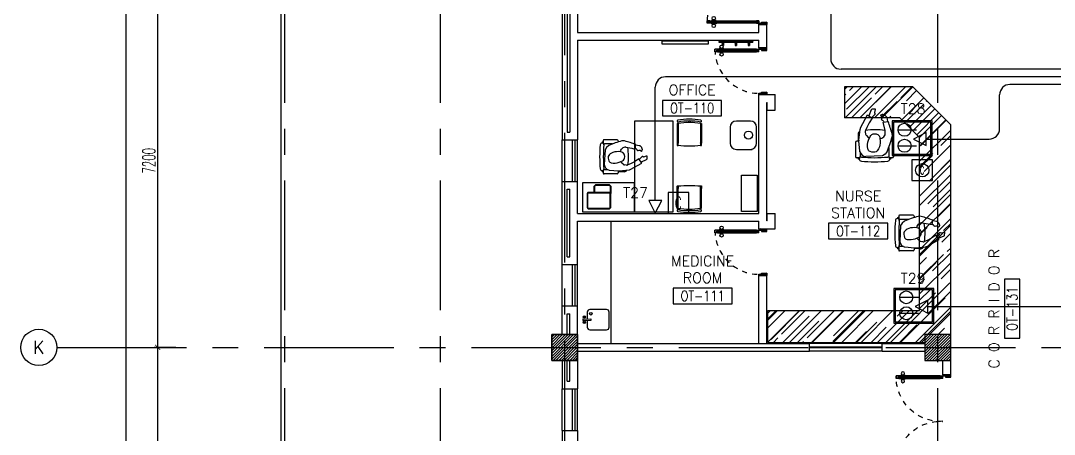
# Model space of a CAD drawing. Extents: x 0 to 92.2, y -1.4 to 78.1.
# Drawn here: x -0.01 to 19.94, y 48.22 to 56.19 of the extents above; entities that cross this region are included whole.
import ezdxf
from ezdxf.enums import TextEntityAlignment as Align

# ---------------------------------------------------------------- set-up
doc = ezdxf.new("R2010")
doc.units = 0
doc.header["$MEASUREMENT"] = 0
doc.header["$PDMODE"] = 34
doc.linetypes.add('CENTERX2', pattern=[4, 2.5, -0.5, 0.5, -0.5])
doc.linetypes.add('HIDDEN', pattern=[0.375, 0.25, -0.125])
doc.layers.get('0').update_dxf_attribs({"color": 11, "linetype": 'CONTINUOUS'})
doc.layers.get('DEFPOINTS').update_dxf_attribs({"color": 11, "linetype": 'CONTINUOUS'})
for name, color, linetype in [('AX-CR', 11, 'CONTINUOUS'), ('AX-DIM', 11, 'CONTINUOUS'), ('AX-TXT', 11, 'CONTINUOUS'), ('AXES', 11, 'CENTERX2'), ('COL', 11, 'CONTINUOUS'), ('COUNTER', 11, 'CONTINUOUS'), ('DOOR', 11, 'CONTINUOUS'), ('E-CO', 6, 'CONTINUOUS'), ('E-TEL', 4, 'CONTINUOUS'), ('E-TEXT', 2, 'CONTINUOUS'), ('E-WIRE', 4, 'CONTINUOUS'), ('HAT', 11, 'CONTINUOUS'), ('INSUL', 11, 'CONTINUOUS'), ('NON-MEDICAL', 11, 'CONTINUOUS'), ('RM-BOX', 11, 'CONTINUOUS'), ('RM-NAME', 11, 'CONTINUOUS'), ('RM-NO', 11, 'CONTINUOUS'), ('WALL', 11, 'CONTINUOUS'), ('WIN', 11, 'CONTINUOUS')]:
    doc.layers.add(name, color=color, linetype=linetype)
doc.styles.add('ROMANS', font='ROMANS.shx', dxfattribs={"width": 0.6})
doc.styles.get("Standard").update_dxf_attribs({"font": 'TXT.shx'})
doc.dimstyles.new('STANDARD_IN', dxfattribs={"dimtxt": 0.24, "dimasz": 0.1, "dimexe": 0.07, "dimexo": 0.05, "dimgap": 0.05, "dimtad": 1, "dimdec": 0, "dimlfac": 1000, "dimzin": 0, "dimtxsty": 'ROMANS', "dimblk": 'ARCHTICK', "dimcen": 0.05, "dimdle": 0.05, "dimclrd": 7, "dimclre": 7, "dimclrt": 2, "dimazin": 3, "dimtfac": 1, "dimtdec": 0, "dimtmove": 0, "dimatfit": 3, "dimtolj": 1, "dimtzin": 0})

# ---------------------------------------------------------------- blocks, each defined once
blk = doc.blocks.new('RM1')
at = {"layer": 'RM-BOX'}
blk.add_lwpolyline([(570, -200), (-570, -200), (-570, -500), (570, -500)], close=True, dxfattribs=at)
at = {"layer": 'RM-NAME', "style": 'ROMANS'}
blk.add_attdef('ROOMNAME1', text='', height=200, dxfattribs=at).set_placement((0, 324), align=Align.MIDDLE)
blk = doc.blocks.new('*X57')
at = {"color": 0}
for p, q in [((31339, 162702), (31827, 163190)), ((31339, 162755), (31774, 163190)), ((31339, 162808), (31721, 163190)), ((31339, 162861), (31668, 163190)), ((31339, 162914), (31615, 163190)), ((31339, 162967), (31562, 163190)), ((31339, 163020), (31509, 163190)), ((31339, 163073), (31456, 163190)), ((31339, 163126), (31403, 163190)), ((31339, 163179), (31350, 163190)), ((31380, 162690), (31839, 163149)), ((31433, 162690), (31839, 163096)), ((31486, 162690), (31839, 163043)), ((31539, 162690), (31839, 162990)), ((31592, 162690), (31839, 162937)), ((31645, 162690), (31839, 162884)), ((31698, 162690), (31839, 162831)), ((31751, 162690), (31839, 162778)), ((31804, 162690), (31839, 162725))]:
    blk.add_line(p, q, dxfattribs=at)
blk = doc.blocks.new('*X56')
at = {"color": 0}
for p, q in [((24139, 162714), (24614, 163190)), ((24139, 162768), (24561, 163190)), ((24139, 162821), (24508, 163190)), ((24139, 162874), (24455, 163190)), ((24139, 162927), (24402, 163190)), ((24139, 162980), (24349, 163190)), ((24139, 163033), (24296, 163190)), ((24139, 163086), (24243, 163190)), ((24139, 163139), (24190, 163190)), ((24168, 162690), (24639, 163161)), ((24221, 162690), (24639, 163108)), ((24274, 162690), (24639, 163055)), ((24327, 162690), (24639, 163002)), ((24380, 162690), (24639, 162949)), ((24433, 162690), (24639, 162896)), ((24486, 162690), (24639, 162843)), ((24539, 162690), (24639, 162790)), ((24592, 162690), (24639, 162737))]:
    blk.add_line(p, q, dxfattribs=at)
blk = doc.blocks.new('AXL')
at = {"layer": 'AX-CR'}
blk.add_circle((-350, 0), 350, dxfattribs=at)
blk = doc.blocks.new('_ARCHTICK')
at = {"color": 0, "linetype": 'BYBLOCK', "const_width": 0.15}
blk.add_lwpolyline([(-0.5, -0.5), (0.5, 0.5)], dxfattribs=at)
blk = doc.blocks.new('*D167')
at = {"layer": 'AX-DIM', "color": 7, "ltscale": 0.3}
for p, q in [((10.147, 64.541), (1.956, 64.541)), ((2.026, 5.171), (2.026, 64.591)), ((10.826, 5.221), (1.956, 5.221))]:
    blk.add_line(p, q, dxfattribs=at)
at = {"layer": 'DEFPOINTS', "color": 0, "ltscale": 0.3}
for p in [(2.026, 64.541), (10.197, 64.541), (10.876, 5.221)]:
    blk.add_point(p, dxfattribs=at)
at = {"layer": 'AX-DIM', "color": 7, "ltscale": 0.3, "xscale": 0.1, "yscale": 0.1, "zscale": 0.1}
for p, rotation in [((2.026, 64.541), 90), ((2.026, 5.221), 270)]:
    blk.add_blockref('_ARCHTICK', p, dxfattribs=dict(at, rotation=rotation))
at = {"layer": 'AX-DIM', "color": 2, "ltscale": 0.3, "insert": (1.856, 34.881), "char_height": 0.24, "attachment_point": 5, "rotation": 90, "style": 'ROMANS'}
blk.add_mtext('\\A1;59320', dxfattribs=at)
blk = doc.blocks.new('*D163')
at = {"layer": 'AX-DIM', "color": 7, "ltscale": 0.3}
for p, q in [((2.987, 57.091), (2.567, 57.091)), ((2.637, 49.841), (2.637, 57.141)), ((2.987, 49.891), (2.567, 49.891))]:
    blk.add_line(p, q, dxfattribs=at)
at = {"layer": 'DEFPOINTS', "color": 0, "ltscale": 0.3}
for p in [(2.637, 57.091), (3.037, 57.091), (3.037, 49.891)]:
    blk.add_point(p, dxfattribs=at)
at = {"layer": 'AX-DIM', "color": 7, "ltscale": 0.3, "xscale": 0.1, "yscale": 0.1, "zscale": 0.1}
for p, rotation in [((2.637, 57.091), 90), ((2.637, 49.891), 270)]:
    blk.add_blockref('_ARCHTICK', p, dxfattribs=dict(at, rotation=rotation))
at = {"layer": 'AX-DIM', "color": 2, "ltscale": 0.3, "insert": (2.467, 53.491), "char_height": 0.24, "attachment_point": 5, "rotation": 90, "style": 'ROMANS'}
blk.add_mtext('\\A1;7200', dxfattribs=at)
blk = doc.blocks.new('*D162')
at = {"layer": 'AX-DIM', "color": 7, "ltscale": 0.3}
for p, q in [((2.987, 49.891), (2.567, 49.891)), ((2.637, 42.641), (2.637, 49.941)), ((2.987, 42.691), (2.567, 42.691))]:
    blk.add_line(p, q, dxfattribs=at)
at = {"layer": 'DEFPOINTS', "color": 0, "ltscale": 0.3}
for p in [(2.637, 49.891), (3.037, 49.891), (3.037, 42.691)]:
    blk.add_point(p, dxfattribs=at)
at = {"layer": 'AX-DIM', "color": 7, "ltscale": 0.3, "xscale": 0.1, "yscale": 0.1, "zscale": 0.1}
for p, rotation in [((2.637, 49.891), 90), ((2.637, 42.691), 270)]:
    blk.add_blockref('_ARCHTICK', p, dxfattribs=dict(at, rotation=rotation))
at = {"layer": 'AX-DIM', "color": 2, "ltscale": 0.3, "insert": (2.467, 46.291), "char_height": 0.24, "attachment_point": 5, "rotation": 90, "style": 'ROMANS'}
blk.add_mtext('\\A1;7200', dxfattribs=at)
blk = doc.blocks.new('COL50')
at = {"layer": 'COL'}
blk.add_lwpolyline([(-250, 250), (-250, -250), (250, -250), (250, 250)], close=True, dxfattribs=at)
blk = doc.blocks.new('*D151')
at = {"layer": 'AX-DIM', "color": 7, "ltscale": 0.3}
for p, q in [((4.968, 76.72), (10.293, 76.72)), ((5.018, 40.591), (5.018, 76.79)), ((10.243, 64.591), (10.243, 76.79))]:
    blk.add_line(p, q, dxfattribs=at)
at = {"layer": 'DEFPOINTS', "color": 0, "ltscale": 0.3}
for p in [(10.243, 76.72), (10.243, 64.541), (5.018, 40.541)]:
    blk.add_point(p, dxfattribs=at)
at = {"layer": 'AX-DIM', "color": 7, "ltscale": 0.3, "xscale": 0.1, "yscale": 0.1, "zscale": 0.1, "rotation": 180}
blk.add_blockref('_ARCHTICK', (5.018, 76.72), dxfattribs=at)
at = {"layer": 'AX-DIM', "color": 7, "ltscale": 0.3, "xscale": 0.1, "yscale": 0.1, "zscale": 0.1}
blk.add_blockref('_ARCHTICK', (10.243, 76.72), dxfattribs=at)
at = {"layer": 'AX-DIM', "color": 2, "ltscale": 0.3, "insert": (7.63, 76.89), "char_height": 0.24, "attachment_point": 5, "style": 'ROMANS'}
blk.add_mtext('\\A1;5225', dxfattribs=at)
blk = doc.blocks.new('A1')
at = {"layer": 'COUNTER'}
for p, q in [((1319, 0), (0, 0)), ((0, 0), (0, -600)), ((2050, -731), (1319, 0)), ((1070, -600), (0, -600)), ((1450, -980), (1070, -600)), ((2050, -4775), (2050, -731)), ((1450, -4312), (1450, -980)), ((-1480, -4312), (1450, -4312)), ((-1480, -4927), (-1480, -4312)), ((-1480, -4927), (1550, -4927))]:
    blk.add_line(p, q, dxfattribs=at)
blk = doc.blocks.new('A$C1F6243B1')
at = {"layer": 'DOOR', "color": 0, "linetype": 'BYBLOCK'}
for p, q in [((0, 950), (0, 1000)), ((150, 1000), (0, 1000)), ((150, 1000), (150, 975)), ((100, 950), (0, 950)), ((100, 975), (100, 950)), ((150, 975), (100, 975)), ((150, 925), (150, 975)), ((200, 975), (150, 975)), ((150, 925), (200, 925)), ((180, 942), (180, 958)), ((180, 958), (200, 958)), ((200, 942), (180, 942)), ((200, 958), (200, 975)), ((200, 925), (200, 942)), ((978, 975), (978, 982)), ((978, 982), (1068, 982)), ((978, 925), (978, 918)), ((978, 918), (1068, 918)), ((990, 982), (990, 991)), ((1055, 991), (990, 991)), ((1055, 982), (990, 982)), ((990, 918), (990, 909)), ((1055, 918), (990, 918)), ((1055, 909), (990, 909)), ((1055, 982), (1055, 991)), ((1055, 918), (1055, 909)), ((1068, 975), (1068, 982)), ((1068, 925), (1068, 918)), ((1100, 975), (1100, 958)), ((1100, 975), (1150, 975)), ((1100, 958), (1120, 958)), ((1100, 942), (1100, 925)), ((1100, 942), (1120, 942)), ((1100, 925), (1150, 925)), ((1120, 958), (1120, 942)), ((1150, 975), (1150, 925)), ((1150, 925), (1150, 975)), ((100, 50), (0, 50)), ((0, 50), (0, 0)), ((0, 0), (150, 0)), ((150, 0), (0, 0)), ((100, 25), (100, 50)), ((150, 25), (100, 25)), ((150, 0), (150, 25))]:
    blk.add_line(p, q, dxfattribs=at)
at = {"layer": 'DOOR', "linetype": 'BYBLOCK'}
for p, q in [((0, 1000), (150, 1000)), ((200, 975), (1100, 975)), ((200, 958), (1100, 958)), ((200, 942), (1100, 942)), ((1100, 925), (200, 925))]:
    blk.add_line(p, q, dxfattribs=at)
at = {"layer": 'DOOR', "color": 9, "linetype": 'BYBLOCK'}
for p, q in [((0, 950), (40, 1000)), ((0, 950), (114, 1000)), ((0, 950), (100, 963)), ((0, 50), (40, 0)), ((0, 50), (114, 0)), ((0, 50), (100, 37))]:
    blk.add_line(p, q, dxfattribs=at)
at = {"layer": 'DOOR', "color": 0, "linetype": 'BYBLOCK'}
for centre in [(1023, 1024), (1023, 876)]:
    blk.add_circle(centre, 32.4, dxfattribs=at)
at = {"layer": 'DOOR', "color": 9, "linetype": 'BYBLOCK'}
for centre, radius, start, end in [((0, 950), 54.4, 0, 66.7926), ((0, 950), 74.4, 0, 42.2236), ((0, 950), 94.4, 0, 31.9818), ((0, 950), 114, 12.6226, 25.9162), ((0, 950), 134, 10.72, 21.8402), ((0, 950), 154, 13.7142, 18.8947), ((0, 950), 34.4, 0, 90), ((0, 950), 14.4, 0, 90), ((0, 50), 14.4, 270, 0), ((0, 50), 34.4, 270, 0), ((0, 50), 54.4, 293.2074, 0), ((0, 50), 74.4, 317.7764, 0), ((0, 50), 94.4, 328.0182, 0), ((0, 50), 134, 338.1598, 349.28), ((0, 50), 154, 341.1053, 346.2858)]:
    blk.add_arc(centre, radius, start, end, dxfattribs=at)
at = {"layer": 'DOOR', "linetype": 'HIDDEN', "ltscale": 0.5}
blk.add_arc((223, 950), 928, 265.5183, 1.544, dxfattribs=at)
blk = doc.blocks.new('A$C272A55A0')
at = {"layer": 'DOOR', "color": 0, "linetype": 'BYBLOCK'}
for p, q in [((0, 900), (0, 1050)), ((50, 1050), (0, 1050)), ((50, 950), (50, 1050)), ((1750, 950), (1750, 1050)), ((1750, 1050), (1800, 1050)), ((1800, 1050), (1800, 900)), ((0, 900), (25, 900)), ((25, 950), (50, 950)), ((25, 900), (25, 950)), ((75, 900), (25, 900)), ((25, 850), (25, 900)), ((42, 850), (25, 850)), ((58, 870), (42, 870)), ((42, 870), (42, 850)), ((58, 850), (58, 870)), ((75, 850), (58, 850)), ((75, 900), (75, 850)), ((1725, 900), (1775, 900)), ((1725, 900), (1725, 850)), ((1725, 850), (1742, 850)), ((1742, 870), (1758, 870)), ((1742, 850), (1742, 870)), ((1775, 950), (1750, 950)), ((1758, 870), (1758, 850)), ((1758, 850), (1775, 850)), ((1775, 900), (1775, 950)), ((1800, 900), (1775, 900)), ((1775, 850), (1775, 900)), ((25, 50), (42, 50)), ((25, 50), (25, 0)), ((25, 0), (75, 0)), ((75, 0), (25, 0)), ((42, 50), (42, 30)), ((42, 30), (58, 30)), ((58, 50), (75, 50)), ((58, 50), (58, 30)), ((75, 50), (75, 0)), ((1718, 160), (1709, 160)), ((1709, 95), (1709, 160)), ((1718, 95), (1709, 95)), ((1725, 173), (1718, 173)), ((1718, 173), (1718, 83)), ((1718, 95), (1718, 160)), ((1725, 83), (1718, 83)), ((1742, 50), (1725, 50)), ((1725, 50), (1725, 0)), ((1775, 0), (1725, 0)), ((1725, 0), (1775, 0)), ((1742, 50), (1742, 30)), ((1758, 30), (1742, 30)), ((1775, 50), (1758, 50)), ((1758, 50), (1758, 30)), ((1775, 173), (1782, 173)), ((1775, 83), (1782, 83)), ((1775, 50), (1775, 0)), ((1782, 173), (1782, 83)), ((1782, 160), (1791, 160)), ((1782, 95), (1782, 160)), ((1782, 95), (1791, 95)), ((1791, 95), (1791, 160))]:
    blk.add_line(p, q, dxfattribs=at)
at = {"layer": 'DOOR', "color": 9, "linetype": 'BYBLOCK'}
for p, q in [((50, 1050), (0, 1010)), ((50, 1050), (0, 937)), ((50, 1050), (37, 950)), ((1750, 1050), (1800, 1010)), ((1750, 1050), (1800, 937)), ((1750, 1050), (1763, 950))]:
    blk.add_line(p, q, dxfattribs=at)
at = {"layer": 'DOOR', "linetype": 'BYBLOCK'}
for p, q in [((25, 850), (25, 50)), ((42, 850), (42, 50)), ((58, 850), (58, 50)), ((75, 50), (75, 850)), ((1725, 50), (1725, 850)), ((1742, 850), (1742, 50)), ((1758, 850), (1758, 50)), ((1775, 850), (1775, 50))]:
    blk.add_line(p, q, dxfattribs=at)
at = {"layer": 'DOOR', "color": 0, "linetype": 'BYBLOCK'}
for centre in [(1676, 128), (1824, 128)]:
    blk.add_circle(centre, 32.4, dxfattribs=at)
at = {"layer": 'DOOR', "color": 9, "linetype": 'BYBLOCK'}
for centre, radius, start, end in [((50, 1050), 54.4, 203.2074, 270), ((50, 1050), 34.4, 180, 270), ((50, 1050), 14.4, 180, 270), ((1750, 1050), 14.4, 270, 0), ((1750, 1050), 34.4, 270, 0), ((1750, 1050), 54.4, 270, 336.7926), ((50, 1050), 74.4, 227.7764, 270), ((50, 1050), 94.4, 238.0182, 270), ((50, 1050), 114, 244.0838, 257.3774), ((50, 1050), 134, 248.1598, 259.28), ((50, 1050), 154, 251.1053, 256.2858), ((1750, 1050), 74.4, 270, 312.2236), ((1750, 1050), 94.4, 270, 301.9818), ((1750, 1050), 114, 282.6226, 295.9162), ((1750, 1050), 134, 280.72, 291.8402), ((1750, 1050), 154, 283.7142, 288.8947)]:
    blk.add_arc(centre, radius, start, end, dxfattribs=at)
at = {"layer": 'DOOR', "linetype": 'HIDDEN', "ltscale": 0.5}
for centre, start, end in [((50, 851), 268.3174, 3.2965), ((1750, 851), 176.7035, 271.6826)]:
    blk.add_arc(centre, 851, start, end, dxfattribs=at)
at = {"layer": 'WALL', "linetype": 'BYBLOCK'}
blk.add_line((1800, 900), (1800, 1050), dxfattribs=at)
blk = doc.blocks.new('DOOR90')
at = {"layer": 'DOOR', "color": 0, "linetype": 'BYBLOCK'}
for p, q in [((-150, 0), (-150, -25)), ((-150, 0), (0, 0)), ((0, -50), (0, 0)), ((-1000, -25), (-1000, -75)), ((-1000, -75), (-1000, -25)), ((-950, -25), (-1000, -25)), ((-950, -75), (-1000, -75)), ((-970, -42), (-970, -58)), ((-950, -42), (-970, -42)), ((-950, -58), (-970, -58)), ((-950, -25), (-950, -42)), ((-950, -58), (-950, -75)), ((-918, -25), (-918, -18)), ((-828, -18), (-918, -18)), ((-918, -75), (-918, -82)), ((-828, -82), (-918, -82)), ((-905, -18), (-905, -9)), ((-905, -9), (-840, -9)), ((-905, -18), (-840, -18)), ((-905, -82), (-905, -91)), ((-905, -82), (-840, -82)), ((-905, -91), (-840, -91)), ((-840, -18), (-840, -9)), ((-840, -82), (-840, -91)), ((-828, -25), (-828, -18)), ((-828, -75), (-828, -82)), ((-200, -42), (-200, -25)), ((-200, -25), (-150, -25)), ((-180, -42), (-200, -42)), ((-200, -75), (-200, -58)), ((-200, -58), (-180, -58)), ((-150, -75), (-200, -75)), ((-180, -58), (-180, -42)), ((-150, -75), (-150, -25)), ((-150, -25), (-100, -25)), ((-100, -25), (-100, -50)), ((-100, -50), (0, -50)), ((-150, -900), (-150, -875)), ((-150, -875), (-100, -875)), ((0, -900), (-150, -900)), ((-150, -900), (0, -900)), ((-100, -850), (0, -850)), ((-100, -875), (-100, -850)), ((0, -850), (0, -900))]:
    blk.add_line(p, q, dxfattribs=at)
at = {"layer": 'DOOR', "color": 9, "linetype": 'BYBLOCK'}
for p, q in [((0, -50), (-114, 0)), ((0, -50), (-40, 0)), ((0, -50), (-100, -37)), ((0, -850), (-114, -900)), ((0, -850), (-100, -863)), ((0, -850), (-40, -900))]:
    blk.add_line(p, q, dxfattribs=at)
at = {"layer": 'DOOR', "linetype": 'BYBLOCK'}
for p, q in [((-200, -25), (-950, -25)), ((-200, -42), (-950, -42)), ((-200, -58), (-950, -58)), ((-950, -75), (-200, -75))]:
    blk.add_line(p, q, dxfattribs=at)
at = {"layer": 'DOOR', "color": 0, "linetype": 'BYBLOCK'}
for centre in [(-873, 24), (-873, -124)]:
    blk.add_circle(centre, 32.4, dxfattribs=at)
at = {"layer": 'DOOR', "color": 9, "linetype": 'BYBLOCK'}
for centre, radius, start, end in [((0, -50), 154, 161.1053, 166.2858), ((0, -50), 134, 158.1598, 169.28), ((0, -50), 94.4, 148.0182, 180), ((0, -50), 74.4, 137.7764, 180), ((0, -50), 114, 154.0838, 167.3774), ((0, -50), 54.4, 113.2074, 180), ((0, -50), 34.4, 90, 180), ((0, -50), 14.4, 90, 180), ((0, -850), 154, 193.7142, 198.8947), ((0, -850), 134, 190.72, 201.8402), ((0, -850), 94.4, 180, 211.9818), ((0, -850), 74.4, 180, 222.2236), ((0, -850), 54.4, 180, 246.7926), ((0, -850), 34.4, 180, 270), ((0, -850), 14.4, 180, 270)]:
    blk.add_arc(centre, radius, start, end, dxfattribs=at)
at = {"layer": 'DOOR', "linetype": 'HIDDEN', "ltscale": 0.5}
blk.add_arc((-150, -25), 850, 180, 270, dxfattribs=at)

msp = doc.modelspace()

# ---------------------------------------------------------------- hatches: boundary and pattern name
at = {"layer": 'COUNTER'}
h = msp.add_hatch(dxfattribs=at)
h.set_pattern_fill('AR-RROOF', color=11, scale=0.3, angle=45, style=0)
h.set_pattern_definition([(45, (-275967.8428, -57293.29178), (0.25455844123, 0.67882250994), [4.5, -0.6, 1.5, -0.3]), (45, (-275967.66674, -57292.90358), (-0.49426764005, 0.07000357134), [0.9, -0.099, 1.8, -0.225]), (45, (-275967.91705, -57293.0054), (0.96095811563, 1.24521504167), [2.4, -0.42, 1.2, -0.3])])
h.paths.add_polyline_path([(16.9627, 54.3161), (17.3427, 53.9361), (17.3427, 53.4911), (17.6927, 53.4911), (17.6927, 54.4347), (17.2112, 54.9161), (15.8927, 54.9161), (15.8927, 54.3161)])
h.paths.add_polyline_path([(17.6927, 53.4911), (17.3427, 53.4911), (17.3427, 50.6037), (14.4127, 50.6037), (14.4127, 49.9888), (17.4427, 49.9888), (17.4427, 50.1411), (17.6927, 50.1411)])
h.paths.add_polyline_path([(17.9427, 53.4911), (17.6927, 53.4911), (17.6927, 50.1411), (17.9427, 50.1411)])
h.paths.add_polyline_path([(17.6927, 54.4347), (17.6927, 53.4911), (17.9427, 53.4911), (17.9427, 54.1847)])

# ---------------------------------------------------------------- linework, layer by layer
at = {"layer": 'AXES'}
for p, q in [((5.0927, -1.3931), (5.0927, 77.4195)), ((8.0927, -1.3931), (8.0927, 77.4195)), ((10.4927, 43.5261), (10.4927, 77.4195)), ((17.6927, -1.3931), (17.6927, 77.4195)), ((0.6927, 49.8911), (68.7327, 49.8911))]:
    msp.add_line(p, q, dxfattribs=at)
at = {"layer": 'E-CO', "color": 4}
for points in [[(17.5943, 53.5095), (17.1943, 53.5095), (17.1943, 53.1095), (17.5943, 53.1095)], [(12.8913, 52.8761), (12.4913, 52.8761), (12.4913, 52.4761), (12.8913, 52.4761)]]:
    msp.add_lwpolyline(points, close=True, dxfattribs=at)
at = {"layer": 'E-TEL', "color": 4}
for p, q in [((16.8121, 54.2589), (16.8121, 53.5915)), ((17.5818, 54.2589), (16.8121, 54.2589)), ((17.5568, 54.2339), (16.8371, 54.2339)), ((16.8371, 54.2339), (16.8371, 53.6165)), ((16.9274, 54.0878), (17.2857, 54.0878)), ((17.5568, 53.6165), (17.5568, 54.2339)), ((17.5818, 53.5915), (17.5818, 54.2589)), ((17.4678, 54.0356), (17.2256, 53.9093)), ((17.2256, 53.9093), (17.2256, 53.9093)), ((17.2256, 53.9093), (17.4678, 53.783)), ((17.4678, 53.783), (17.4678, 54.0356)), ((16.9274, 53.7801), (17.2857, 53.7801)), ((16.8121, 53.5915), (17.5818, 53.5915)), ((16.8371, 53.6165), (17.5568, 53.6165)), ((16.8447, 51.0288), (16.8447, 50.3614)), ((17.6144, 51.0288), (16.8447, 51.0288)), ((17.5894, 51.0038), (16.8697, 51.0038)), ((16.8697, 51.0038), (16.8697, 50.3864)), ((17.5894, 50.3864), (17.5894, 51.0038)), ((17.6144, 50.3614), (17.6144, 51.0288)), ((16.96, 50.8577), (17.3184, 50.8577)), ((17.5004, 50.8055), (17.2582, 50.6792)), ((17.2582, 50.6792), (17.2582, 50.6792)), ((17.2582, 50.6792), (17.5004, 50.5529)), ((17.5004, 50.5529), (17.5004, 50.8055)), ((16.96, 50.55), (17.3184, 50.55)), ((16.8447, 50.3614), (17.6144, 50.3614)), ((16.8697, 50.3864), (17.5894, 50.3864))]:
    msp.add_line(p, q, dxfattribs=at)
msp.add_lwpolyline([(12.3672, 52.7228), (12.1146, 52.7228), (12.2409, 52.4806), (12.2409, 52.4806)], close=True, dxfattribs=at)
for centre in [(17.0524, 54.0878), (17.0524, 53.7801), (17.085, 50.8577), (17.085, 50.55)]:
    msp.add_circle(centre, 0.125, dxfattribs=at)
at = {"layer": 'E-WIRE', "color": 4, "linetype": 'BYBLOCK'}
for p, q in [((15.626, 60.7126), (15.626, 55.4563)), ((21.4082, 55.1091), (12.4409, 55.1091)), ((12.2409, 52.7228), (12.2409, 54.9091)), ((18.886, 54.1093), (18.886, 54.7619)), ((17.4678, 53.9093), (18.686, 53.9093)), ((17.5004, 50.6792), (21.3119, 50.6792))]:
    msp.add_line(p, q, dxfattribs=at)
at = {"layer": 'E-WIRE', "color": 4}
for p, q in [((21.4082, 55.2563), (15.826, 55.2563)), ((21.4082, 54.9619), (19.086, 54.9619))]:
    msp.add_line(p, q, dxfattribs=at)
at = {"layer": 'E-WIRE'}
msp.add_circle((17.3943, 53.3081), 0.128, dxfattribs=at)
at = {"layer": 'E-WIRE', "color": 4, "linetype": 'BYBLOCK'}
for centre, start, end in [((15.826, 55.4563), 180, 270), ((12.4409, 54.9091), 90, 180), ((19.086, 54.7619), 90, 180), ((18.686, 54.1093), 270, 0)]:
    msp.add_arc(centre, 0.2, start, end, dxfattribs=at)
at = {"layer": 'INSUL'}
for p, q in [((10.5427, 56.8411), (10.5427, 54.0411)), ((10.5927, 56.8411), (10.5927, 54.0411)), ((10.5427, 54.0411), (10.5927, 54.0411)), ((10.5427, 51.6411), (10.5427, 52.9411)), ((10.5427, 52.9411), (10.5927, 52.9411)), ((10.5927, 51.6411), (10.5927, 52.9411)), ((10.5427, 51.6411), (10.5927, 51.6411)), ((10.5427, 50.5411), (10.5927, 50.5411)), ((10.5427, 50.1411), (10.5427, 50.5411)), ((10.5927, 50.1411), (10.5927, 50.5411)), ((10.5427, 49.2411), (10.5427, 49.6411)), ((10.5927, 49.2411), (10.5927, 49.6411)), ((10.5427, 49.2411), (10.5927, 49.2411))]:
    msp.add_line(p, q, dxfattribs=at)
at = {"layer": 'NON-MEDICAL'}
for p, q in [((13.2652, 55.794), (12.3652, 55.794)), ((12.3652, 55.794), (12.3652, 55.744)), ((12.3652, 55.744), (13.2652, 55.744)), ((13.2652, 55.744), (13.2652, 55.794)), ((13.4653, 55.7876), (14.1257, 55.7876)), ((13.4653, 55.7876), (13.4653, 55.7749)), ((13.4653, 55.7749), (14.1257, 55.7749)), ((13.5205, 55.7749), (13.5205, 55.7699)), ((13.5205, 55.7699), (13.5705, 55.7699)), ((13.5328, 55.7699), (13.5328, 55.7114)), ((13.5328, 55.7114), (13.5582, 55.7114)), ((13.5582, 55.7699), (13.5582, 55.7114)), ((13.5705, 55.7749), (13.5705, 55.7699)), ((13.7705, 55.7749), (13.7705, 55.7699)), ((13.7705, 55.7699), (13.8205, 55.7699)), ((13.7828, 55.7699), (13.7828, 55.7114)), ((13.7828, 55.7114), (13.8082, 55.7114)), ((13.8082, 55.7699), (13.8082, 55.7114)), ((13.8205, 55.7749), (13.8205, 55.7699)), ((14.0205, 55.7749), (14.0205, 55.7699)), ((14.0205, 55.7699), (14.0705, 55.7699)), ((14.0328, 55.7699), (14.0328, 55.7114)), ((14.0328, 55.7114), (14.0582, 55.7114)), ((14.0582, 55.7699), (14.0582, 55.7114)), ((14.0705, 55.7749), (14.0705, 55.7699)), ((14.1257, 55.7876), (14.1257, 55.7749)), ((16.2012, 54.1224), (16.3398, 54.374)), ((16.3398, 54.374), (16.4291, 54.309)), ((16.4291, 54.309), (16.3689, 54.2189)), ((12.589, 54.255), (11.839, 54.255)), ((11.839, 54.255), (11.839, 52.505)), ((12.589, 52.505), (12.589, 54.255)), ((12.6667, 54.2122), (12.6634, 54.2089)), ((12.6634, 54.2089), (12.6634, 53.8354)), ((12.6667, 54.2122), (12.6802, 54.2122)), ((12.6802, 54.2122), (12.6834, 54.2089)), ((12.6834, 54.2089), (12.6834, 53.8354)), ((12.8827, 54.2574), (12.8828, 54.2293)), ((12.9133, 54.2574), (12.9133, 54.2293)), ((13.1167, 54.2122), (13.1134, 54.2089)), ((13.1134, 54.2089), (13.1134, 53.8354)), ((13.1167, 54.2122), (13.1302, 54.2122)), ((13.1302, 54.2122), (13.1334, 54.2089)), ((13.1334, 54.2089), (13.1334, 53.8354)), ((13.6851, 54.1369), (13.6851, 53.829)), ((14.077, 54.2572), (13.8054, 54.2572)), ((14.1972, 53.829), (14.1972, 54.1369)), ((16.1699, 53.8866), (16.1946, 54.1017)), ((16.3242, 54.1312), (16.2992, 54.0762)), ((16.3689, 54.2189), (16.3242, 54.1312)), ((16.6401, 54.2366), (16.7348, 54.2492)), ((16.6474, 54.2087), (16.6401, 54.2366)), ((16.6749, 54.0725), (16.6474, 54.2087)), ((16.6789, 54.0368), (16.6749, 54.0725)), ((11.2377, 53.8816), (11.2377, 53.8346)), ((11.5032, 53.8954), (11.2515, 53.8954)), ((11.5234, 53.8752), (11.5234, 53.8514)), ((16.1705, 53.8672), (16.1297, 53.8672)), ((16.1543, 54.0052), (16.1543, 53.8672)), ((16.1901, 53.6767), (16.1698, 53.8745)), ((16.2947, 54.0453), (16.3, 54.0059)), ((16.3144, 53.9754), (16.3547, 53.9316)), ((16.3547, 53.9316), (16.3735, 53.9255)), ((16.5789, 53.9115), (16.6127, 53.9267)), ((16.6127, 53.9267), (16.6346, 53.938)), ((16.6346, 53.938), (16.6525, 53.9551)), ((16.6793, 54.0342), (16.6789, 54.0368)), ((16.8159, 53.8672), (16.7895, 53.8672)), ((11.2095, 53.8341), (11.2095, 53.8307)), ((11.2377, 53.8549), (11.2303, 53.8549)), ((11.2728, 53.7043), (11.2572, 53.4165)), ((11.4176, 53.8144), (11.2579, 53.8144)), ((11.3013, 53.7496), (11.2728, 53.7043)), ((11.3451, 53.784), (11.3013, 53.7496)), ((11.5634, 53.6619), (11.577, 53.6923)), ((11.577, 53.6923), (11.5872, 53.712)), ((11.5872, 53.712), (11.6026, 53.7281)), ((11.6738, 53.7522), (11.6761, 53.7519)), ((11.6761, 53.7519), (11.7082, 53.7482)), ((11.7082, 53.7482), (11.7499, 53.7417)), ((11.7499, 53.7417), (11.7872, 53.7344)), ((11.7872, 53.7344), (11.8296, 53.7235)), ((11.8296, 53.7235), (11.8546, 53.717)), ((11.8546, 53.717), (11.866, 53.8022)), ((12.6667, 53.8322), (12.6634, 53.8354)), ((12.6667, 53.8322), (12.6802, 53.8322)), ((12.6834, 53.8354), (12.6802, 53.8322)), ((13.1167, 53.8322), (13.1134, 53.8354)), ((13.1167, 53.8322), (13.1302, 53.8322)), ((13.1334, 53.8354), (13.1302, 53.8322)), ((13.8054, 53.7087), (14.1133, 53.7087)), ((16.1072, 53.8447), (16.1072, 53.565)), ((16.1917, 53.6641), (16.1901, 53.6767)), ((16.7146, 53.669), (16.6764, 53.6203)), ((16.7484, 53.7496), (16.7484, 53.5721)), ((16.8384, 53.8447), (16.8384, 53.565)), ((11.5814, 53.4601), (11.5759, 53.477)), ((11.84, 53.4729), (11.7611, 53.4326)), ((11.9211, 53.527), (11.84, 53.4729)), ((11.9796, 53.4467), (11.9211, 53.527)), ((16.1748, 53.5497), (16.1225, 53.5497)), ((16.1522, 53.5497), (16.1522, 53.5415)), ((16.1791, 53.5184), (16.1753, 53.5184)), ((16.1972, 53.6479), (16.1972, 53.5721)), ((16.6261, 53.5887), (16.3063, 53.5713)), ((16.6764, 53.6203), (16.6261, 53.5887)), ((16.7703, 53.5184), (16.7665, 53.5184)), ((16.8231, 53.5497), (16.7708, 53.5497)), ((16.7934, 53.5497), (16.7934, 53.5415)), ((11.2095, 53.302), (11.2095, 53.2986)), ((11.2377, 53.2778), (11.2303, 53.2778)), ((11.2377, 53.2982), (11.2377, 53.2511)), ((11.3261, 53.3183), (11.2579, 53.3183)), ((11.3407, 53.3134), (11.3521, 53.312)), ((11.3521, 53.312), (11.53, 53.2937)), ((11.5234, 53.2943), (11.5234, 53.2576)), ((11.6477, 53.2797), (11.5234, 53.2797)), ((11.541, 53.2937), (11.7345, 53.316)), ((11.6209, 53.4238), (11.5814, 53.4601)), ((11.6838, 53.406), (11.6483, 53.4109)), ((11.7611, 53.4326), (11.7116, 53.4101)), ((11.7531, 53.322), (11.9796, 53.4467)), ((10.839, 53.0675), (10.839, 52.505)), ((11.839, 53.0675), (10.839, 53.0675)), ((11.5032, 53.2373), (11.2515, 53.2373)), ((11.839, 52.505), (11.839, 53.0675)), ((13.9082, 52.5109), (13.9082, 53.2109)), ((13.9082, 53.2109), (14.2082, 53.2109)), ((14.2082, 53.2109), (14.2082, 52.5109)), ((10.9481, 52.8826), (11.3556, 52.8826)), ((10.9481, 52.8826), (11.3556, 52.8826)), ((10.9481, 52.8701), (11.3556, 52.8701)), ((10.9481, 52.8701), (11.3556, 52.8701)), ((11.0644, 52.8826), (11.0644, 52.9989)), ((11.0644, 52.8826), (11.0644, 52.9989)), ((11.0769, 52.8826), (11.0769, 52.9989)), ((11.0769, 52.8826), (11.0769, 52.9989)), ((11.3556, 53.0239), (11.0894, 53.0239)), ((11.3556, 53.0239), (11.0894, 53.0239)), ((11.3556, 53.0114), (11.0894, 53.0114)), ((11.3556, 53.0114), (11.0894, 53.0114)), ((11.3681, 52.9989), (11.3681, 52.8793)), ((11.3681, 52.9989), (11.3681, 52.8793)), ((11.3806, 52.9989), (11.3806, 52.8576)), ((11.3806, 52.9989), (11.3806, 52.8576)), ((12.6667, 52.9543), (12.6634, 52.9511)), ((12.6634, 52.5776), (12.6634, 52.9511)), ((12.6667, 52.9543), (12.6802, 52.9543)), ((12.6834, 52.9511), (12.6802, 52.9543)), ((12.6834, 52.5776), (12.6834, 52.9511)), ((13.1167, 52.9543), (13.1134, 52.9511)), ((13.1134, 52.5776), (13.1134, 52.9511)), ((13.1167, 52.9543), (13.1302, 52.9543)), ((13.1334, 52.9511), (13.1302, 52.9543)), ((13.1334, 52.5776), (13.1334, 52.9511)), ((10.9231, 52.8576), (10.9231, 52.5914)), ((10.9231, 52.8576), (10.9231, 52.5914)), ((10.9356, 52.8576), (10.9356, 52.5914)), ((10.9356, 52.8576), (10.9356, 52.5914)), ((11.3681, 52.5914), (11.3681, 52.8576)), ((11.3681, 52.5914), (11.3681, 52.8576)), ((11.3806, 52.5914), (11.3806, 52.8576)), ((11.3806, 52.5914), (11.3806, 52.8576)), ((10.839, 52.505), (11.839, 52.505)), ((10.9481, 52.5789), (11.3556, 52.5789)), ((10.9481, 52.5789), (11.3556, 52.5789)), ((10.9481, 52.5664), (11.3556, 52.5664)), ((10.9481, 52.5664), (11.3556, 52.5664)), ((11.839, 52.505), (12.589, 52.505)), ((11.839, 52.505), (12.589, 52.505)), ((12.6667, 52.5743), (12.6634, 52.5776)), ((12.6667, 52.5743), (12.6802, 52.5743)), ((12.6802, 52.5743), (12.6834, 52.5776)), ((12.8827, 52.5291), (12.8828, 52.5572)), ((12.9133, 52.5291), (12.9133, 52.5572)), ((13.1167, 52.5743), (13.1134, 52.5776)), ((13.1167, 52.5743), (13.1302, 52.5743)), ((13.1302, 52.5743), (13.1334, 52.5776)), ((14.2082, 52.5109), (13.9082, 52.5109)), ((11.3927, 49.9625), (11.3927, 52.3291)), ((16.909, 52.3775), (16.909, 52.3739)), ((16.9385, 52.3994), (16.9308, 52.3994)), ((16.9385, 52.4273), (16.9385, 52.378)), ((17.2171, 52.4419), (16.953, 52.4419)), ((17.1273, 52.3569), (16.9597, 52.3569)), ((17.0053, 52.2888), (16.9754, 52.2413)), ((17.0512, 52.3249), (17.0053, 52.2888)), ((17.2384, 52.4206), (17.2384, 52.3956)), ((17.3961, 52.2916), (17.3986, 52.2912)), ((17.3986, 52.2912), (17.4323, 52.2874)), ((17.4323, 52.2874), (17.587, 52.2631)), ((17.587, 52.2631), (17.5978, 52.344)), ((16.9754, 52.2413), (16.959, 51.9393)), ((17.2803, 52.1968), (17.2946, 52.2287)), ((17.2946, 52.2287), (17.3053, 52.2494)), ((17.3053, 52.2494), (17.3214, 52.2663)), ((17.2992, 51.985), (17.2934, 52.0027)), ((17.3406, 51.9469), (17.2992, 51.985)), ((17.4067, 51.9283), (17.3694, 51.9334)), ((17.4878, 51.9562), (17.4358, 51.9326)), ((17.4794, 51.8401), (17.717, 51.9709)), ((17.5705, 51.9984), (17.4878, 51.9562)), ((17.6556, 52.0552), (17.5705, 51.9984)), ((17.717, 51.9709), (17.6556, 52.0552)), ((16.909, 51.8192), (16.909, 51.8155)), ((16.9385, 51.7937), (16.9308, 51.7937)), ((16.9385, 51.8151), (16.9385, 51.7657)), ((17.2171, 51.7512), (16.953, 51.7512)), ((17.0313, 51.8362), (16.9597, 51.8362)), ((17.0466, 51.8311), (17.0585, 51.8296)), ((17.0585, 51.8296), (17.2453, 51.8104)), ((17.2384, 51.8111), (17.2384, 51.7725)), ((17.3687, 51.7957), (17.2384, 51.7957)), ((17.2568, 51.8104), (17.4598, 51.8338)), ((10.929, 50.5731), (10.929, 50.4366)), ((11.3, 50.623), (10.9789, 50.623)), ((11.3498, 50.2802), (11.3498, 50.5731)), ((10.8408, 50.4427), (10.8408, 50.4106)), ((10.8408, 50.4427), (10.9961, 50.4366)), ((10.8408, 50.4106), (10.9961, 50.4167)), ((10.929, 50.4167), (10.929, 50.2802)), ((10.9789, 50.2303), (11.3, 50.2303))]:
    msp.add_line(p, q, dxfattribs=at)
for points in [[(16.4161, 54.3189), (16.4853, 54.3894, 0.4458327), (16.4847, 54.399), (16.4828, 54.4005, -0.3042703), (16.4762, 54.4212), (16.4922, 54.4766, 0.5099825), (16.4857, 54.4849), (16.424, 54.4827, 0.292523), (16.4067, 54.4708), (16.3601, 54.3595)], [(16.7271, 54.2469), (16.718, 54.3223, 0.1665035), (16.7132, 54.3321), (16.6795, 54.3662, 0.116666), (16.6729, 54.3703), (16.6328, 54.3838, 0.1815827), (16.621, 54.3835), (16.5937, 54.3721, 0.5662747), (16.5923, 54.3626, -0.3727106), (16.6045, 54.2912, 0.4583706), (16.6071, 54.2831, -0.2106222), (16.6513, 54.2366)], [(16.5845, 53.8714, -0.1280623), (16.5494, 53.722, -0.2157166), (16.4779, 53.6538), (16.443, 53.6547), (16.4187, 53.6588), (16.3854, 53.6693, -0.2424325), (16.344, 53.7213, -0.1365134), (16.3571, 53.8894), (16.3899, 53.9592, -0.297129), (16.4697, 54.0113, -0.1389863), (16.5332, 53.9948, -0.1051671), (16.5605, 53.9705), (16.5719, 53.9486), (16.5775, 53.9226), (16.584, 53.8714)], [(11.5272, 53.6669, 0.1280623), (11.3928, 53.6353, 0.2157166), (11.3315, 53.571), (11.3322, 53.5396), (11.3359, 53.5177), (11.3454, 53.4877, 0.2424325), (11.3922, 53.4505, 0.1365134), (11.5435, 53.4623), (11.6063, 53.4918, 0.297129), (11.6532, 53.5636, 0.1389863), (11.6383, 53.6207, 0.1051671), (11.6165, 53.6453), (11.5967, 53.6555), (11.5733, 53.6606), (11.5273, 53.6664)], [(11.8652, 53.7953), (11.9331, 53.7871, -0.1665035), (11.9419, 53.7828), (11.9726, 53.7524, -0.116666), (11.9763, 53.7465), (11.9885, 53.7104, -0.1815827), (11.9881, 53.6997), (11.9779, 53.6752, -0.5662747), (11.9693, 53.6739, 0.3727106), (11.9051, 53.6849, -0.4583706), (11.8978, 53.6872, 0.2106222), (11.8559, 53.727)], [(11.93, 53.5153), (11.9935, 53.5777, -0.4458327), (12.0021, 53.5771), (12.0035, 53.5754, 0.3042703), (12.022, 53.5694), (12.072, 53.5838, -0.5099825), (12.0794, 53.578), (12.0774, 53.5224, -0.292523), (12.0667, 53.5069), (11.9666, 53.4649)], [(17.597, 52.3367), (17.6682, 52.3281, -0.1665035), (17.6775, 52.3236), (17.7097, 52.2918, -0.116666), (17.7136, 52.2856), (17.7264, 52.2477, -0.1815827), (17.726, 52.2365), (17.7153, 52.2107, -0.5662747), (17.7063, 52.2094, 0.3727106), (17.6388, 52.2209, -0.4583706), (17.6312, 52.2234, 0.2106222), (17.5873, 52.2651)], [(17.2423, 52.202, 0.1280623), (17.1013, 52.1689, 0.2157166), (17.0369, 52.1014), (17.0377, 52.0684), (17.0415, 52.0454), (17.0515, 52.014, 0.2424325), (17.1006, 51.9749, 0.1365134), (17.2594, 51.9873), (17.3253, 52.0183, 0.297129), (17.3745, 52.0936, 0.1389863), (17.3589, 52.1536, 0.1051671), (17.336, 52.1794), (17.3153, 52.1901), (17.2907, 52.1955), (17.2424, 52.2016)], [(17.665, 52.043), (17.7316, 52.1084, -0.4458327), (17.7407, 52.1078), (17.7421, 52.106, 0.3042703), (17.7616, 52.0998), (17.814, 52.1148, -0.5099825), (17.8218, 52.1087), (17.8197, 52.0504, -0.292523), (17.8085, 52.0342), (17.7034, 51.9901)]]:
    msp.add_lwpolyline(points, format="xyb", dxfattribs=at)
for points in [[(12.6634, 53.8289), (12.6634, 53.7854), (12.6667, 53.7822), (12.6802, 53.7822), (12.6834, 53.7854), (12.6834, 53.8289), (12.6802, 53.8322), (12.6667, 53.8322)], [(13.1134, 53.8289), (13.1134, 53.7854), (13.1167, 53.7822), (13.1302, 53.7822), (13.1334, 53.7854), (13.1334, 53.8289), (13.1302, 53.8322), (13.1167, 53.8322)], [(12.6634, 52.9576), (12.6634, 53.0011), (12.6667, 53.0043), (12.6802, 53.0043), (12.6834, 53.0011), (12.6834, 52.9576), (12.6802, 52.9543), (12.6667, 52.9543)], [(13.1134, 52.9576), (13.1134, 53.0011), (13.1167, 53.0043), (13.1302, 53.0043), (13.1334, 53.0011), (13.1334, 52.9576), (13.1302, 52.9543), (13.1167, 52.9543)]]:
    msp.add_lwpolyline(points, close=True, dxfattribs=at)
for centre, radius in [((14.0396, 53.9855), 0.0787), ((10.8719, 50.4764), 0.0217), ((10.8719, 50.4764), 0.014), ((10.9984, 50.5411), 0.0255), ((10.8719, 50.3769), 0.0217), ((10.8719, 50.3769), 0.014)]:
    msp.add_circle(centre, radius, dxfattribs=at)
for centre, radius, start, end in [((12.6811, 54.2561), 0.018, 112.35344, 270.55688), ((12.8938, 53.0794), 1.2133, 79.15201, 100.42289), ((13.1153, 54.2544), 0.018, 269.44312, 67.64656), ((12.8938, 53.0794), 1.178, 79.17075, 100.4161), ((12.8984, 53.0855), 1.1438, 79.16569, 100.83431), ((13.8054, 54.1369), 0.1203, 90, 180), ((14.077, 54.1369), 0.1203, 0, 90), ((16.2505, 54.0952), 0.0562, 151.15891, 173.43344), ((16.3504, 54.0529), 0.0563, 155.5623, 187.75503), ((16.4728, 52.8865), 1.2032, 80.33141, 98.27601), ((14.42, 53.3683), 2.4762, 14.943, 20.80249), ((11.2515, 53.8816), 0.0138, 90, 180), ((11.9797, 52.3743), 1.5459, 104.29232, 114.23439), ((11.5032, 53.8752), 0.0203, 0, 90), ((11.623, 53.7743), 0.1013, 75.057, 104.29232), ((11.0745, 51.7189), 2.2286, 69.19751, 75.057), ((16.1297, 53.8447), 0.0225, 90, 180), ((16.2097, 54.0052), 0.0554, 111.40875, 180), ((16.2257, 53.8802), 0.0563, 173.43344, 185.86997), ((16.3558, 54.0135), 0.0563, 187.75503, 222.61873), ((16.5904, 54.0202), 0.09, 313.62382, 8.92866), ((15.1483, 54.3741), 1.7177, 335.76561, 345.70768), ((16.7038, 53.9778), 0.1125, 345.70768, 14.943), ((16.8159, 53.8447), 0.0225, 0, 90), ((13.5333, 53.5664), 2.3664, 174.44787, 185.55213), ((11.2136, 53.7953), 0.0356, 0, 180), ((11.2303, 53.8341), 0.0208, 90, 180), ((11.2579, 53.8346), 0.0201, 180, 270), ((13.5335, 53.5664), 2.2958, 174.2765, 185.7235), ((11.6612, 53.6722), 0.081, 81.07134, 136.37618), ((10.6409, 53.5664), 1.0829, 351.72399, 9.66859), ((12.8984, 55.9697), 2.1916, 264.36999, 275.63001), ((13.8054, 53.829), 0.1203, 180, 270), ((14.077, 53.829), 0.1203, 270, 0), ((16.1225, 53.565), 0.0154, 180, 270), ((16.1753, 53.5415), 0.0231, 180, 270), ((16.1748, 53.5721), 0.0224, 270, 0), ((16.2184, 53.5228), 0.0396, 90, 270), ((16.3121, 53.6957), 0.1245, 194.70655, 267.32506), ((16.4728, 56.1006), 2.5509, 264.2765, 275.7235), ((16.4728, 56.1003), 2.6294, 264.44787, 275.55213), ((16.7272, 53.5228), 0.0396, 270, 90), ((16.7708, 53.5721), 0.0224, 180, 270), ((16.7703, 53.5415), 0.0231, 270, 0), ((16.8231, 53.565), 0.0154, 270, 0), ((11.2136, 53.3374), 0.0356, 180, 0), ((11.2303, 53.2986), 0.0208, 180, 270), ((11.2579, 53.2982), 0.0201, 90, 180), ((11.3691, 53.4217), 0.112, 182.67494, 255.29345), ((11.5352, 53.344), 0.0506, 264.13003, 276.56656), ((11.6552, 53.461), 0.0506, 227.38127, 262.24497), ((11.6477, 53.3295), 0.0498, 270, 338.59125), ((11.6906, 53.4562), 0.0506, 262.24497, 294.4377), ((11.7287, 53.3663), 0.0506, 276.56656, 298.84109), ((11.2515, 53.2511), 0.0138, 180, 270), ((11.5032, 53.2576), 0.0203, 270, 0), ((10.9481, 52.8576), 0.025, 90, 180), ((10.9481, 52.8576), 0.025, 90, 180), ((10.9481, 52.8576), 0.0125, 90, 180), ((10.9481, 52.8576), 0.0125, 90, 180), ((11.0894, 52.9989), 0.025, 90, 180), ((11.0894, 52.9989), 0.025, 90, 180), ((11.0894, 52.9989), 0.0125, 90, 180), ((11.0894, 52.9989), 0.0125, 90, 180), ((11.3556, 52.9989), 0.025, 0, 90), ((11.3556, 52.9989), 0.025, 0, 90), ((11.3556, 52.9989), 0.0125, 0, 90), ((11.3556, 52.9989), 0.0125, 0, 90), ((11.3556, 52.8576), 0.025, 0, 90), ((11.3556, 52.8576), 0.025, 0, 90), ((11.3556, 52.8576), 0.0125, 0, 90), ((11.3556, 52.8576), 0.0125, 0, 90), ((12.8984, 50.8168), 2.1916, 84.36999, 95.63001), ((10.9481, 52.5914), 0.025, 180, 270), ((10.9481, 52.5914), 0.025, 180, 270), ((10.9481, 52.5914), 0.0125, 180, 270), ((10.9481, 52.5914), 0.0125, 180, 270), ((11.3556, 52.5914), 0.025, 270, 0), ((11.3556, 52.5914), 0.025, 270, 0), ((11.3556, 52.5914), 0.0125, 270, 0), ((11.3556, 52.5914), 0.0125, 270, 0), ((12.6811, 52.5304), 0.018, 89.44312, 247.64656), ((12.8938, 53.7071), 1.2133, 259.57711, 280.84799), ((12.8938, 53.7072), 1.178, 259.5839, 280.82925), ((12.8984, 53.701), 1.1438, 259.16569, 280.83431), ((13.1153, 52.5321), 0.018, 292.35344, 90.55688), ((19.3475, 52.0965), 2.4833, 174.44787, 185.55213), ((16.9132, 52.3368), 0.0374, 0, 180), ((16.9308, 52.3775), 0.0218, 90, 180), ((16.953, 52.4273), 0.0145, 90, 180), ((16.9597, 52.378), 0.0211, 180, 270), ((19.3477, 52.0965), 2.4092, 174.2765, 185.7235), ((17.7171, 50.8456), 1.6223, 104.29232, 114.23439), ((17.2171, 52.4206), 0.0213, 0, 90), ((17.3429, 52.3147), 0.1063, 75.057, 104.29232), ((17.3829, 52.2076), 0.085, 81.07134, 136.37618), ((16.7672, 50.1578), 2.3386, 69.19751, 75.057), ((16.3122, 52.0965), 1.1363, 351.72399, 9.66859), ((17.0764, 51.9448), 0.1176, 182.67494, 255.29345), ((17.3766, 51.986), 0.0531, 227.38127, 262.24497), ((17.4138, 51.9809), 0.0531, 262.24497, 294.4377), ((16.9132, 51.8563), 0.0374, 180, 0), ((16.9308, 51.8155), 0.0218, 180, 270), ((16.9597, 51.8151), 0.0211, 90, 180), ((16.953, 51.7657), 0.0145, 180, 270), ((17.2171, 51.7725), 0.0213, 270, 0), ((17.2507, 51.8632), 0.0531, 264.13003, 276.56656), ((17.3687, 51.848), 0.0523, 270, 338.59125), ((17.4538, 51.8866), 0.0531, 276.56656, 298.84109), ((10.9789, 50.5731), 0.0499, 90, 180), ((11.3, 50.5731), 0.0499, 0, 90), ((10.9789, 50.2802), 0.0499, 180, 270), ((10.9961, 50.4266), 0.00997, 270, 90), ((11.3, 50.2802), 0.0499, 270, 0)]:
    msp.add_arc(centre, radius, start, end, dxfattribs=at)
at = {"layer": 'WALL'}
for p, q in [((10.4427, 56.8411), (10.4427, 53.8911)), ((10.7427, 56.8411), (10.7427, 55.9661)), ((14.2427, 55.9661), (14.2427, 56.1161)), ((14.2427, 56.1161), (14.3927, 56.1161)), ((14.3927, 55.6661), (14.3927, 56.1161)), ((10.7427, 55.9661), (14.2427, 55.9661)), ((10.7427, 55.8161), (10.7427, 53.8911)), ((10.7427, 55.8161), (14.2427, 55.8161)), ((14.2427, 55.6661), (14.2427, 55.8161)), ((14.2427, 54.7661), (14.5527, 54.7661)), ((14.2427, 52.4761), (14.2427, 54.7661)), ((14.5527, 54.4661), (14.5527, 54.7661)), ((14.3927, 52.3293), (14.3928, 54.6161)), ((14.3928, 54.6161), (14.4028, 54.6161)), ((14.4027, 54.4661), (14.4028, 54.6161)), ((14.4027, 54.4661), (14.5527, 54.4661)), ((10.4427, 53.8911), (10.7427, 53.8911)), ((10.4427, 51.4911), (10.4427, 53.0911)), ((10.4427, 53.0911), (10.7427, 53.0911)), ((10.7427, 52.4761), (10.7427, 53.0911)), ((10.7427, 52.4761), (14.2427, 52.4761)), ((14.4027, 52.3293), (14.4027, 52.4761)), ((14.4027, 52.4761), (14.5527, 52.4761)), ((14.5527, 52.1761), (14.5527, 52.4761)), ((10.7427, 51.4911), (10.7427, 52.3261)), ((10.7427, 52.3261), (14.2427, 52.3261)), ((14.2427, 52.1761), (14.2427, 52.3261)), ((14.4027, 52.3293), (14.3927, 52.3293)), ((14.2427, 52.1761), (14.5527, 52.1761)), ((10.4427, 51.4911), (10.7427, 51.4911)), ((14.2427, 49.9625), (14.2427, 51.2761)), ((14.2427, 51.2761), (14.3927, 51.2761)), ((14.3927, 49.9625), (14.3927, 51.2762)), ((10.4427, 50.6911), (10.7427, 50.6911)), ((10.4427, 50.1411), (10.4427, 50.6911)), ((10.7427, 50.1411), (10.7427, 50.6911)), ((10.7427, 49.9661), (15.2177, 49.9661)), ((15.2177, 49.8161), (15.2177, 49.9661)), ((16.6177, 49.8161), (16.6177, 49.9661)), ((16.6177, 49.9661), (17.4427, 49.9661)), ((10.7427, 49.8161), (15.2177, 49.8161)), ((16.6177, 49.8161), (17.4427, 49.8161)), ((10.4427, 49.6411), (10.4427, 49.0911)), ((10.7427, 49.6411), (10.7427, 49.0911)), ((17.7927, 49.3661), (17.7927, 49.6411)), ((17.9427, 49.3661), (17.9427, 49.6411)), ((10.4427, 49.0911), (10.7427, 49.0911)), ((10.4427, 48.2911), (10.4427, 46.6911)), ((10.4427, 48.2911), (10.7427, 48.2911)), ((10.7427, 48.2911), (10.7427, 46.6911))]:
    msp.add_line(p, q, dxfattribs=at)
at = {"layer": 'WALL', "linetype": 'BYBLOCK'}
msp.add_line((14.3927, 55.6661), (14.2427, 55.6661), dxfattribs=at)
at = {"layer": 'WALL', "linetype": 'BYBLOCK', "ltscale": 0.3}
for points in [[(10.2427, 50.1411), (10.7427, 50.1411), (10.7427, 49.6411), (10.2427, 49.6411)], [(17.4427, 49.6411), (17.9427, 49.6411), (17.9427, 50.1411), (17.4427, 50.1411)]]:
    msp.add_lwpolyline(points, close=True, dxfattribs=at)
at = {"layer": 'WIN'}
for p, q in [((10.4427, 53.0911), (10.4427, 53.8911)), ((10.6427, 53.0911), (10.6427, 53.8911)), ((10.6927, 53.0911), (10.6927, 53.8911)), ((10.7427, 53.0911), (10.7427, 53.8911)), ((10.4427, 50.6911), (10.4427, 51.4911)), ((10.6427, 50.6911), (10.6427, 51.4911)), ((10.6927, 50.6911), (10.6927, 51.4911)), ((10.7427, 50.6911), (10.7427, 51.4911)), ((16.6177, 49.9661), (15.2177, 49.9661)), ((16.6177, 49.8961), (15.2177, 49.8961)), ((16.6177, 49.8861), (15.2177, 49.8861)), ((16.6177, 49.8161), (15.2177, 49.8161)), ((10.4427, 48.2911), (10.4427, 49.0911)), ((10.6427, 48.2911), (10.6427, 49.0911)), ((10.6927, 48.2911), (10.6927, 49.0911)), ((10.7427, 48.2911), (10.7427, 49.0911))]:
    msp.add_line(p, q, dxfattribs=at)

# ---------------------------------------------------------------- block references
at = {"layer": 'AXES'}
ref = msp.add_blockref('AXL', (0.6927, 49.8911), dxfattribs=dict(at, xscale=0.001, yscale=0.001, zscale=0.001))
ref.add_attrib('AX', 'K', dxfattribs={"layer": 'AX-TXT', "height": 0.25, "style": 'ROMANS'}).set_placement((0.3427, 49.8911), align=Align.MIDDLE)
at = {"layer": 'COL', "xscale": 0.001, "yscale": 0.001, "zscale": 0.001}
for p in [(10.4927, 49.8911), (17.6927, 49.8911)]:
    msp.add_blockref('COL50', p, dxfattribs=at)
at = {"layer": 'DOOR', "color": 0, "linetype": 'BYBLOCK', "yscale": 0.001, "zscale": 0.001}
for name, p, xscale, rotation in [('A$C1F6243B1', (14.3927, 57.1161), 0.001, 180), ('A$C272A55A0', (16.8923, 47.5661), -0.001, 270)]:
    msp.add_blockref(name, p, dxfattribs=dict(at, xscale=xscale, rotation=rotation))
at = {"layer": 'DOOR', "color": 0, "linetype": 'BYBLOCK', "ltscale": 0.3, "xscale": 0.001, "yscale": 0.001, "zscale": 0.001}
for p in [(14.3927, 55.6661), (14.3927, 52.1761)]:
    msp.add_blockref('DOOR90', p, dxfattribs=at)
at = {"layer": 'HAT', "xscale": 0.001, "yscale": 0.001, "zscale": 0.001}
for name in ['*X56', '*X57']:
    msp.add_blockref(name, (-13.8965, -113.0486), dxfattribs=at)
at = {"layer": 'RM-NAME'}
ref = msp.add_blockref('RM1', (12.952, 54.8558), dxfattribs=dict(at, xscale=0.001, yscale=0.001, zscale=0.001))
ref.add_attrib('ROOMNO', 'OT-110', dxfattribs={"layer": 'RM-NO', "height": 0.2, "style": 'ROMANS', "width": 0.8}).set_placement((12.952, 54.5058), align=Align.MIDDLE)
ref.add_attrib('ROOMNAME2', 'OFFICE', dxfattribs={"height": 0.2, "style": 'ROMANS'}).set_placement((12.952, 54.8558), align=Align.MIDDLE)
ref = msp.add_blockref('RM1', (16.157, 52.4849), dxfattribs=dict(at, xscale=0.001, yscale=0.001, zscale=0.001))
ref.add_attrib('ROOMNO', 'OT-112', dxfattribs={"layer": 'RM-NO', "height": 0.2, "style": 'ROMANS', "width": 0.8}).set_placement((16.157, 52.1349), align=Align.MIDDLE)
ref.add_attrib('ROOMNAME2', 'STATION', dxfattribs={"height": 0.2, "style": 'ROMANS'}).set_placement((16.157, 52.4849), align=Align.MIDDLE)
ref.add_attrib('ROOMNAME1', 'NURSE', dxfattribs={"height": 0.2, "style": 'ROMANS'}).set_placement((16.157, 52.8087), align=Align.MIDDLE)
ref = msp.add_blockref('RM1', (18.7787, 50.6374), dxfattribs=dict(at, xscale=0.001, yscale=0.001, zscale=0.001, rotation=90))
ref.add_attrib('ROOMNO', 'OT-131', dxfattribs={"layer": 'RM-NO', "height": 0.2, "rotation": 90, "style": 'ROMANS', "width": 0.8}).set_placement((19.1287, 50.6374), align=Align.MIDDLE)
ref.add_attrib('ROOMNAME2', 'C O R R I D O R', dxfattribs={"height": 0.2, "rotation": 90, "style": 'ROMANS'}).set_placement((18.7787, 50.6374), align=Align.MIDDLE)
ref = msp.add_blockref('RM1', (13.1545, 51.2336), dxfattribs=dict(at, xscale=0.001, yscale=0.001, zscale=0.001))
ref.add_attrib('ROOMNO', 'OT-111', dxfattribs={"layer": 'RM-NO', "height": 0.2, "style": 'ROMANS', "width": 0.8}).set_placement((13.1545, 50.8836), align=Align.MIDDLE)
ref.add_attrib('ROOMNAME2', 'ROOM', dxfattribs={"height": 0.2, "style": 'ROMANS'}).set_placement((13.1545, 51.2336), align=Align.MIDDLE)
ref.add_attrib('ROOMNAME1', 'MEDICINE', dxfattribs={"height": 0.2, "style": 'ROMANS'}).set_placement((13.1545, 51.5574), align=Align.MIDDLE)
at = {"layer": 'WALL', "xscale": 0.001, "yscale": 0.001, "zscale": 0.001}
msp.add_blockref('A1', (15.8927, 54.9161), dxfattribs=at)

# ---------------------------------------------------------------- texts
at = {"layer": 'E-CO', "color": 2, "style": 'ROMANS', "width": 0.6}
for height, p in [(0.1536, (17.349, 53.2288)), (0.24, (12.6197, 52.5534))]:
    msp.add_text('C', height=height, dxfattribs=at).set_placement(p)
at = {"layer": 'E-TEXT', "color": 4}
for s, p in [('T28', (17.2154, 54.4936)), ('T27', (11.8583, 52.8742)), ('T29', (17.2154, 51.2215))]:
    msp.add_text(s, height=0.2, dxfattribs=at).set_placement(p, align=Align.MIDDLE)

# ---------------------------------------------------------------- dimensions: what is measured, and where the dimension line sits
at = {"layer": 'AX-DIM'}
dim = msp.add_linear_dim(base=(10.2427, 76.7195), p1=(5.0177, 40.5411), p2=(10.2427, 64.5411), dimstyle='STANDARD_IN', dxfattribs=at)
dim.commit()
dim.dimension.update_dxf_attribs({"geometry": '*D151', "text_midpoint": (7.6302, 76.8895)})
for base, p1, p2, picture, middle in [((2.026, 64.5411), (10.876, 5.2211), (10.1975, 64.5411), '*D167', (1.856, 34.8811)), ((2.6375, 57.0911), (3.0375, 49.8911), (3.0375, 57.0911), '*D163', (2.4675, 53.4911)), ((2.6375, 49.8911), (3.0375, 42.6911), (3.0375, 49.8911), '*D162', (2.4675, 46.2911))]:
    dim = msp.add_linear_dim(base=base, p1=p1, p2=p2, angle=90, dimstyle='STANDARD_IN', dxfattribs=at)
    dim.commit()
    dim.dimension.update_dxf_attribs({"geometry": picture, "text_midpoint": middle})

doc.saveas('drawing.dxf')
